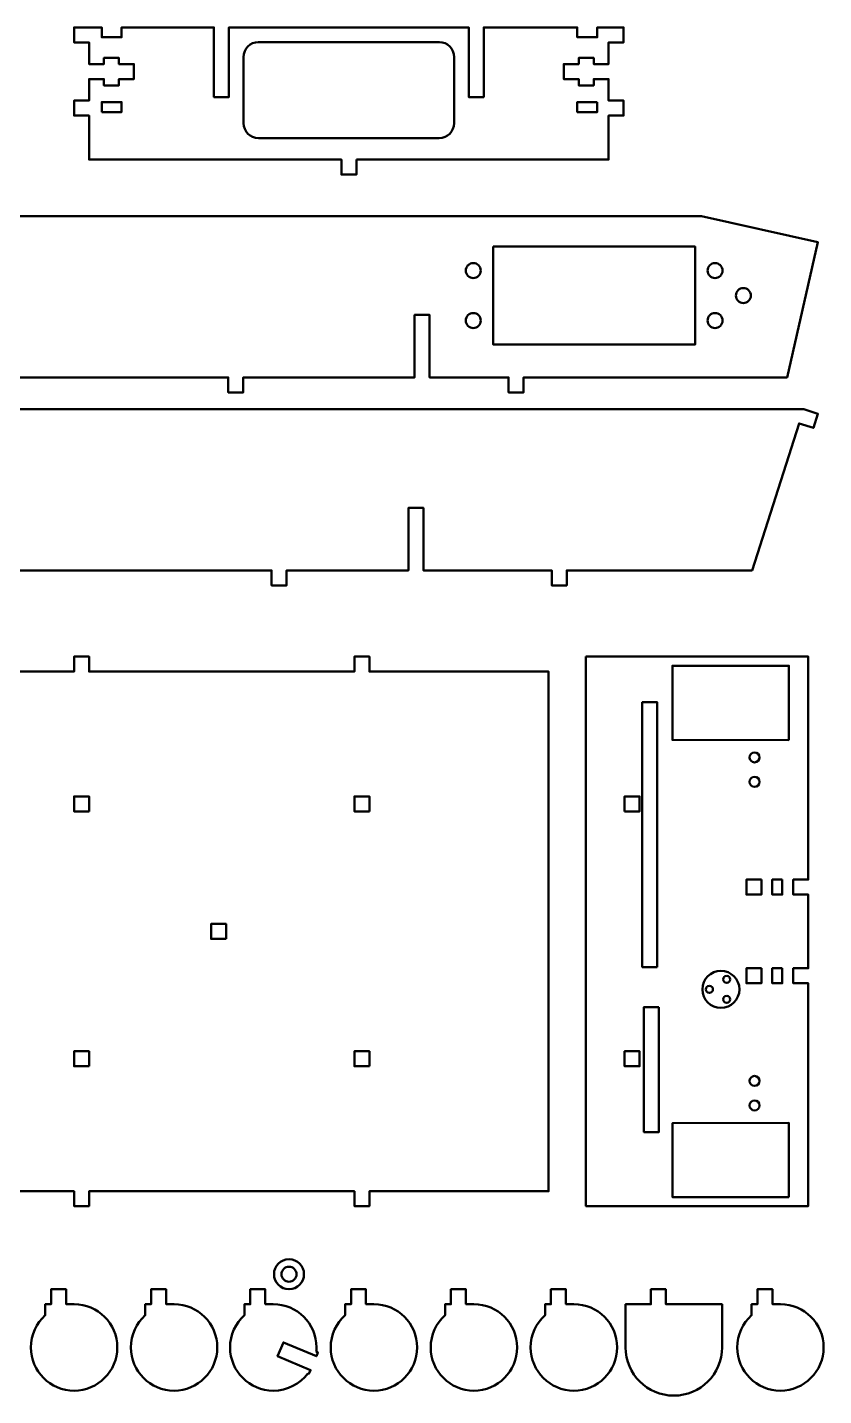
# Model space of a CAD drawing. Header units: inches. Extents: x 247 to 2765, y -1897 to -1110.
# Drawn here: x 2476.3 to 2635.7, y -1492.9 to -1219 of the extents above; entities that cross this region are included whole.
import ezdxf

# ---------------------------------------------------------------- set-up
doc = ezdxf.new("R2010")
doc.units = ezdxf.units.IN
doc.header["$MEASUREMENT"] = 0
doc.layers.add('Layer 1', color=7, linetype='Continuous')

# ---------------------------------------------------------------- blocks, each defined once
blk = doc.blocks.new('block 313')
at = {"layer": 'Layer 1', "color": 240, "lineweight": 50, "true_color": 0xec2227}
for points in [[(2616.24, -1408.82), (2616.64, -1408.82), (2616.96, -1409.14), (2616.96, -1409.54), (2616.96, -1409.94), (2616.64, -1410.26), (2616.24, -1410.26), (2615.84, -1410.26), (2615.52, -1409.94), (2615.52, -1409.54), (2615.52, -1409.14), (2615.84, -1408.82), (2616.24, -1408.82)], [(2612.78, -1410.82), (2613.18, -1410.82), (2613.5, -1411.14), (2613.5, -1411.54), (2613.5, -1411.94), (2613.18, -1412.26), (2612.78, -1412.26), (2612.38, -1412.26), (2612.06, -1411.94), (2612.06, -1411.54), (2612.06, -1411.14), (2612.38, -1410.82), (2612.78, -1410.82)], [(2616.24, -1412.82), (2616.64, -1412.82), (2616.96, -1413.14), (2616.96, -1413.54), (2616.96, -1413.94), (2616.64, -1414.26), (2616.24, -1414.26), (2615.84, -1414.26), (2615.52, -1413.94), (2615.52, -1413.54), (2615.52, -1413.14), (2615.84, -1412.82), (2616.24, -1412.82)]]:
    blk.add_open_spline(points, degree=3, knots=[0, 0, 0, 0, 1, 1, 1, 2, 2, 2, 3, 3, 3, 4, 4, 4, 4], dxfattribs=at)
blk = doc.blocks.new('block 312')
at = {"layer": 'Layer 1', "color": 18, "lineweight": 50, "true_color": 0x010101}
blk.add_open_spline([(2615.09, -1407.84), (2617.13, -1407.84), (2618.79, -1409.49), (2618.79, -1411.54), (2618.79, -1413.59), (2617.13, -1415.24), (2615.09, -1415.24), (2613.04, -1415.24), (2611.38, -1413.59), (2611.38, -1411.54), (2611.38, -1409.49), (2613.04, -1407.84), (2615.09, -1407.84)], degree=3, knots=[0, 0, 0, 0, 1, 1, 1, 2, 2, 2, 3, 3, 3, 4, 4, 4, 4], dxfattribs=at)
at = {"layer": 'Layer 1'}
blk.add_blockref('block 313', (0, 0), dxfattribs=at)
blk = doc.blocks.new('block 314')
at = {"layer": 'Layer 1', "color": 240, "lineweight": 50, "true_color": 0xec2227}
for points in [[(2621.82, -1428.88), (2622.37, -1428.88), (2622.82, -1429.33), (2622.82, -1429.88), (2622.82, -1430.43), (2622.37, -1430.88), (2621.82, -1430.88), (2621.27, -1430.88), (2620.82, -1430.43), (2620.82, -1429.88), (2620.82, -1429.33), (2621.27, -1428.88), (2621.82, -1428.88)], [(2621.82, -1433.78), (2622.37, -1433.78), (2622.82, -1434.22), (2622.82, -1434.78), (2622.82, -1435.33), (2622.37, -1435.78), (2621.82, -1435.78), (2621.27, -1435.78), (2620.82, -1435.33), (2620.82, -1434.78), (2620.82, -1434.22), (2621.27, -1433.78), (2621.82, -1433.78)]]:
    blk.add_open_spline(points, degree=3, knots=[0, 0, 0, 0, 1, 1, 1, 2, 2, 2, 3, 3, 3, 4, 4, 4, 4], dxfattribs=at)
blk = doc.blocks.new('block 315')
at = {"layer": 'Layer 1', "color": 240, "lineweight": 50, "true_color": 0xec2227}
for points in [[(2621.82, -1364.11), (2622.37, -1364.11), (2622.82, -1364.56), (2622.82, -1365.11), (2622.82, -1365.66), (2622.37, -1366.11), (2621.82, -1366.11), (2621.27, -1366.11), (2620.82, -1365.66), (2620.82, -1365.11), (2620.82, -1364.56), (2621.27, -1364.11), (2621.82, -1364.11)], [(2621.82, -1369.01), (2622.37, -1369.01), (2622.82, -1369.45), (2622.82, -1370.01), (2622.82, -1370.56), (2622.37, -1371.01), (2621.82, -1371.01), (2621.27, -1371.01), (2620.82, -1370.56), (2620.82, -1370.01), (2620.82, -1369.45), (2621.27, -1369.01), (2621.82, -1369.01)]]:
    blk.add_open_spline(points, degree=3, knots=[0, 0, 0, 0, 1, 1, 1, 2, 2, 2, 3, 3, 3, 4, 4, 4, 4], dxfattribs=at)
blk = doc.blocks.new('block 311')
at = {"layer": 'Layer 1', "color": 18, "lineweight": 50, "true_color": 0x010101}
for points in [[(2588.08, -1344.94), (2588.08, -1454.94), (2632.58, -1454.94), (2632.58, -1410.32), (2629.58, -1410.32), (2629.58, -1407.32), (2632.58, -1407.32), (2632.58, -1392.57), (2629.58, -1392.57), (2629.58, -1389.57), (2632.58, -1389.57), (2632.58, -1344.94), (2588.08, -1344.94)], [(2628.69, -1361.65), (2605.38, -1361.6), (2605.39, -1346.78), (2628.69, -1346.78), (2628.69, -1361.65)], [(2602.33, -1407.09), (2599.33, -1407.09), (2599.33, -1354.09), (2602.33, -1354.09), (2602.33, -1407.09)], [(2595.82, -1375.94), (2595.82, -1372.94), (2598.82, -1372.94), (2598.82, -1375.94), (2595.82, -1375.94)], [(2623.18, -1389.57), (2623.18, -1392.57), (2620.18, -1392.57), (2620.18, -1389.57), (2623.18, -1389.57)], [(2627.38, -1389.57), (2627.38, -1392.57), (2625.38, -1392.57), (2625.38, -1389.57), (2627.38, -1389.57)], [(2623.18, -1407.32), (2623.18, -1410.32), (2620.18, -1410.32), (2620.18, -1407.32), (2623.18, -1407.32)], [(2627.38, -1407.32), (2627.38, -1410.32), (2625.38, -1410.32), (2625.38, -1407.32), (2627.38, -1407.32)], [(2602.68, -1415.1), (2602.68, -1440.1), (2599.68, -1440.1), (2599.68, -1415.1), (2602.68, -1415.1)], [(2595.82, -1426.94), (2595.82, -1423.94), (2598.82, -1423.94), (2598.82, -1426.94), (2595.82, -1426.94), (2595.82, -1426.94)], [(2628.69, -1453.11), (2605.39, -1453.11), (2605.38, -1438.33), (2628.69, -1438.28), (2628.69, -1453.11)]]:
    blk.add_lwpolyline(points, dxfattribs=at)
at = {"layer": 'Layer 1'}
for name in ['block 315', 'block 312', 'block 314']:
    blk.add_blockref(name, (0, 0), dxfattribs=at)

msp = doc.modelspace()

# ---------------------------------------------------------------- linework, layer by layer
at = {"layer": 'Layer 1', "color": 18, "lineweight": 50, "true_color": 0x010101}
for points in [[(2542.11, -1245.45), (2592.61, -1245.45), (2592.61, -1236.64), (2595.61, -1236.64), (2595.61, -1233.64), (2592.61, -1233.64), (2592.61, -1229.36), (2589.63, -1229.36), (2589.63, -1230.61), (2586.63, -1230.61), (2586.63, -1229.35), (2583.62, -1229.35), (2583.62, -1226.35), (2586.63, -1226.35), (2586.63, -1225.1), (2589.63, -1225.1), (2589.63, -1226.35), (2592.61, -1226.35), (2592.61, -1221.99), (2595.61, -1221.99), (2595.61, -1218.99), (2590.33, -1218.99), (2590.33, -1220.96), (2586.33, -1220.96), (2586.33, -1218.99), (2567.61, -1218.99), (2567.61, -1232.95), (2564.61, -1232.95), (2564.61, -1218.99), (2516.61, -1218.99), (2516.61, -1232.95), (2513.61, -1232.95), (2513.61, -1218.99), (2495.13, -1218.99), (2495.13, -1220.96), (2491.13, -1220.96), (2491.13, -1218.99), (2485.61, -1218.99), (2485.61, -1221.99), (2488.61, -1221.99), (2488.61, -1226.35), (2491.59, -1226.35), (2491.59, -1225.1), (2494.59, -1225.1), (2494.59, -1226.35), (2497.59, -1226.35), (2497.59, -1229.35), (2494.59, -1229.35), (2494.59, -1230.61), (2491.59, -1230.61), (2491.59, -1229.36), (2488.61, -1229.36), (2488.61, -1233.64), (2485.61, -1233.64), (2485.61, -1236.64), (2488.61, -1236.64), (2488.61, -1245.45), (2539.11, -1245.45), (2539.11, -1248.45), (2542.11, -1248.45), (2542.11, -1245.45), (2542.11, -1245.45)], [(2491.13, -1235.96), (2491.13, -1233.96), (2495.13, -1233.96), (2495.13, -1235.96), (2491.13, -1235.96)], [(2590.33, -1233.96), (2590.33, -1235.96), (2586.33, -1235.96), (2586.33, -1233.96), (2590.33, -1233.96)], [(2463.39, -1289.05), (2516.48, -1289.05), (2516.48, -1292.05), (2519.48, -1292.05), (2519.48, -1289.05), (2553.76, -1289.05), (2553.76, -1276.56), (2556.76, -1276.56), (2556.76, -1289.05), (2572.58, -1289.05), (2572.58, -1292.05), (2575.58, -1292.05), (2575.58, -1289.05), (2628.35, -1289.05), (2634.51, -1262), (2611.2, -1256.77), (2356.86, -1256.77)], [(2569.52, -1262.87), (2609.92, -1262.87), (2609.92, -1282.47), (2569.52, -1282.47), (2569.52, -1262.87)], [(2631.66, -1295.4), (2377.32, -1295.4)], [(2472.04, -1327.68), (2525.13, -1327.68), (2525.13, -1330.68), (2528.13, -1330.68), (2528.13, -1327.68), (2552.53, -1327.68), (2552.53, -1315.19), (2555.53, -1315.19), (2555.53, -1327.68), (2581.22, -1327.68), (2581.22, -1330.68), (2584.22, -1330.68), (2584.22, -1327.68), (2621.32, -1327.68), (2630.73, -1298.26), (2633.59, -1299.18), (2634.51, -1296.33), (2631.66, -1295.4)], [(2432.53, -1451.94), (2485.62, -1451.94), (2485.62, -1454.94), (2488.62, -1454.94), (2488.62, -1451.94), (2541.71, -1451.94), (2541.71, -1454.94), (2544.71, -1454.94), (2544.71, -1451.94), (2580.6, -1451.94), (2580.6, -1347.94), (2544.71, -1347.94), (2544.71, -1344.94), (2541.71, -1344.94), (2541.71, -1347.94), (2488.62, -1347.94), (2488.62, -1344.94), (2485.62, -1344.94), (2485.62, -1347.94), (2432.53, -1347.94)], [(2488.62, -1375.94), (2485.62, -1375.94), (2485.62, -1372.94), (2488.62, -1372.94), (2488.62, -1375.94)], [(2544.71, -1375.94), (2541.71, -1375.94), (2541.71, -1372.94), (2544.71, -1372.94), (2544.71, -1375.94)], [(2516.02, -1401.44), (2513.02, -1401.44), (2513.02, -1398.44), (2516.02, -1398.44), (2516.02, -1401.44)], [(2488.62, -1426.95), (2485.62, -1426.95), (2485.62, -1423.94), (2488.62, -1423.94), (2488.62, -1426.95)], [(2544.71, -1426.95), (2541.71, -1426.95), (2541.71, -1423.94), (2544.71, -1423.94), (2544.71, -1426.95)]]:
    msp.add_lwpolyline(points, dxfattribs=at)
for points, knots in [([(2522.52, -1241.16), (2520.87, -1241.16), (2519.52, -1239.82), (2519.52, -1238.16), (2519.52, -1238.16), (2519.52, -1224.93), (2519.52, -1224.93), (2519.52, -1223.28), (2520.87, -1221.93), (2522.52, -1221.93), (2522.52, -1221.93), (2558.69, -1221.93), (2558.69, -1221.93), (2560.35, -1221.93), (2561.69, -1223.28), (2561.69, -1224.93), (2561.69, -1224.93), (2561.69, -1238.16), (2561.69, -1238.16), (2561.69, -1239.82), (2560.35, -1241.16), (2558.69, -1241.16), (2558.69, -1241.16), (2522.52, -1241.16), (2522.52, -1241.16)], [0, 0, 0, 0, 1, 1, 1, 2, 2, 2, 3, 3, 3, 4, 4, 4, 5, 5, 5, 6, 6, 6, 7, 7, 7, 8, 8, 8, 8]), ([(2564.02, -1267.67), (2564.02, -1266.84), (2564.69, -1266.17), (2565.52, -1266.17), (2566.34, -1266.17), (2567.02, -1266.84), (2567.02, -1267.67), (2567.02, -1268.5), (2566.34, -1269.17), (2565.52, -1269.17), (2564.69, -1269.17), (2564.02, -1268.5), (2564.02, -1267.67)], [0, 0, 0, 0, 1, 1, 1, 2, 2, 2, 3, 3, 3, 4, 4, 4, 4]), ([(2612.42, -1267.67), (2612.42, -1266.84), (2613.09, -1266.17), (2613.92, -1266.17), (2614.74, -1266.17), (2615.42, -1266.84), (2615.42, -1267.67), (2615.42, -1268.5), (2614.74, -1269.17), (2613.92, -1269.17), (2613.09, -1269.17), (2612.42, -1268.5), (2612.42, -1267.67)], [0, 0, 0, 0, 1, 1, 1, 2, 2, 2, 3, 3, 3, 4, 4, 4, 4]), ([(2618.08, -1272.67), (2618.08, -1271.84), (2618.75, -1271.17), (2619.58, -1271.17), (2620.41, -1271.17), (2621.08, -1271.84), (2621.08, -1272.67), (2621.08, -1273.5), (2620.41, -1274.17), (2619.58, -1274.17), (2618.75, -1274.17), (2618.08, -1273.5), (2618.08, -1272.67)], [0, 0, 0, 0, 1, 1, 1, 2, 2, 2, 3, 3, 3, 4, 4, 4, 4]), ([(2564.02, -1277.67), (2564.02, -1276.84), (2564.69, -1276.17), (2565.52, -1276.17), (2566.34, -1276.17), (2567.02, -1276.84), (2567.02, -1277.67), (2567.02, -1278.5), (2566.34, -1279.17), (2565.52, -1279.17), (2564.69, -1279.17), (2564.02, -1278.5), (2564.02, -1277.67)], [0, 0, 0, 0, 1, 1, 1, 2, 2, 2, 3, 3, 3, 4, 4, 4, 4]), ([(2612.42, -1277.67), (2612.42, -1276.84), (2613.09, -1276.17), (2613.92, -1276.17), (2614.74, -1276.17), (2615.42, -1276.84), (2615.42, -1277.67), (2615.42, -1278.5), (2614.74, -1279.17), (2613.92, -1279.17), (2613.09, -1279.17), (2612.42, -1278.5), (2612.42, -1277.67)], [0, 0, 0, 0, 1, 1, 1, 2, 2, 2, 3, 3, 3, 4, 4, 4, 4]), ([(2528.63, -1465.56), (2526.97, -1465.56), (2525.63, -1466.9), (2525.63, -1468.56), (2525.63, -1470.22), (2526.97, -1471.56), (2528.63, -1471.56), (2530.28, -1471.56), (2531.63, -1470.22), (2531.63, -1468.56), (2531.63, -1466.9), (2530.28, -1465.56), (2528.63, -1465.56)], [0, 0, 0, 0, 1, 1, 1, 2, 2, 2, 3, 3, 3, 4, 4, 4, 4]), ([(2528.63, -1470.06), (2527.8, -1470.06), (2527.13, -1469.39), (2527.13, -1468.56), (2527.13, -1467.73), (2527.8, -1467.06), (2528.63, -1467.06), (2529.45, -1467.06), (2530.13, -1467.73), (2530.13, -1468.56), (2530.13, -1469.39), (2529.45, -1470.06), (2528.63, -1470.06)], [0, 0, 0, 0, 1, 1, 1, 2, 2, 2, 3, 3, 3, 4, 4, 4, 4]), ([(2494.26, -1483.21), (2494.26, -1478.43), (2490.39, -1474.56), (2485.61, -1474.56), (2485.61, -1474.56), (2484.01, -1474.55), (2484.01, -1474.55), (2484.01, -1474.55), (2484.01, -1471.56), (2484.01, -1471.56), (2484.01, -1471.56), (2481.01, -1471.56), (2481.01, -1471.56), (2481.01, -1471.56), (2481.01, -1474.56), (2481.01, -1474.56), (2481.01, -1474.56), (2479.84, -1474.56), (2479.84, -1474.56), (2479.84, -1474.56), (2479.84, -1476.77), (2479.84, -1476.77), (2478.07, -1478.35), (2476.96, -1480.65), (2476.96, -1483.21), (2476.96, -1487.99), (2480.83, -1491.87), (2485.61, -1491.87), (2490.39, -1491.86), (2494.26, -1487.99), (2494.26, -1483.21)], [0, 0, 0, 0, 1, 1, 1, 2, 2, 2, 3, 3, 3, 4, 4, 4, 5, 5, 5, 6, 6, 6, 7, 7, 7, 8, 8, 8, 9, 9, 9, 10, 10, 10, 10]), ([(2514.27, -1483.21), (2514.27, -1478.43), (2510.4, -1474.56), (2505.62, -1474.56), (2505.62, -1474.56), (2504.02, -1474.55), (2504.02, -1474.55), (2504.02, -1474.55), (2504.02, -1471.56), (2504.02, -1471.56), (2504.02, -1471.56), (2501.02, -1471.56), (2501.02, -1471.56), (2501.02, -1471.56), (2501.02, -1474.56), (2501.02, -1474.56), (2501.02, -1474.56), (2499.85, -1474.56), (2499.85, -1474.56), (2499.85, -1474.56), (2499.85, -1476.77), (2499.85, -1476.77), (2498.08, -1478.35), (2496.96, -1480.65), (2496.96, -1483.21), (2496.96, -1487.99), (2500.84, -1491.87), (2505.62, -1491.87), (2510.4, -1491.86), (2514.27, -1487.99), (2514.27, -1483.21)], [0, 0, 0, 0, 1, 1, 1, 2, 2, 2, 3, 3, 3, 4, 4, 4, 5, 5, 5, 6, 6, 6, 7, 7, 7, 8, 8, 8, 9, 9, 9, 10, 10, 10, 10]), ([(2532.4, -1488.41), (2532.4, -1488.41), (2532.63, -1488.48), (2532.63, -1488.48), (2532.63, -1488.48), (2532.94, -1487.74), (2532.94, -1487.74), (2532.94, -1487.74), (2526.34, -1484.97), (2526.34, -1484.97), (2526.34, -1484.97), (2527.51, -1482.2), (2527.51, -1482.2), (2527.51, -1482.2), (2534.11, -1484.98), (2534.11, -1484.98), (2534.11, -1484.98), (2534.42, -1484.25), (2534.42, -1484.25), (2534.42, -1484.25), (2534.09, -1484.06), (2534.09, -1484.06), (2534.12, -1483.78), (2534.13, -1483.5), (2534.13, -1483.21), (2534.13, -1478.43), (2530.26, -1474.56), (2525.48, -1474.56), (2525.48, -1474.56), (2523.89, -1474.55), (2523.89, -1474.55), (2523.89, -1474.55), (2523.89, -1471.56), (2523.89, -1471.56), (2523.89, -1471.56), (2520.88, -1471.56), (2520.88, -1471.56), (2520.88, -1471.56), (2520.88, -1474.56), (2520.88, -1474.56), (2520.88, -1474.56), (2519.71, -1474.56), (2519.71, -1474.56), (2519.71, -1474.56), (2519.71, -1476.77), (2519.71, -1476.77), (2517.94, -1478.35), (2516.83, -1480.65), (2516.83, -1483.21), (2516.83, -1487.99), (2520.7, -1491.87), (2525.48, -1491.87), (2528.31, -1491.86), (2530.82, -1490.51), (2532.4, -1488.41)], [0, 0, 0, 0, 1, 1, 1, 2, 2, 2, 3, 3, 3, 4, 4, 4, 5, 5, 5, 6, 6, 6, 7, 7, 7, 8, 8, 8, 9, 9, 9, 10, 10, 10, 11, 11, 11, 12, 12, 12, 13, 13, 13, 14, 14, 14, 15, 15, 15, 16, 16, 16, 17, 17, 17, 18, 18, 18, 18]), ([(2554.29, -1483.21), (2554.29, -1478.43), (2550.41, -1474.56), (2545.63, -1474.56), (2545.63, -1474.56), (2544.04, -1474.55), (2544.04, -1474.55), (2544.04, -1474.55), (2544.04, -1471.56), (2544.04, -1471.56), (2544.04, -1471.56), (2541.04, -1471.56), (2541.04, -1471.56), (2541.04, -1471.56), (2541.04, -1474.56), (2541.04, -1474.56), (2541.04, -1474.56), (2539.86, -1474.56), (2539.86, -1474.56), (2539.86, -1474.56), (2539.86, -1476.77), (2539.86, -1476.77), (2538.1, -1478.35), (2536.98, -1480.65), (2536.98, -1483.21), (2536.98, -1487.99), (2540.86, -1491.87), (2545.63, -1491.87), (2550.41, -1491.86), (2554.29, -1487.99), (2554.29, -1483.21)], [0, 0, 0, 0, 1, 1, 1, 2, 2, 2, 3, 3, 3, 4, 4, 4, 5, 5, 5, 6, 6, 6, 7, 7, 7, 8, 8, 8, 9, 9, 9, 10, 10, 10, 10]), ([(2574.3, -1483.21), (2574.3, -1478.43), (2570.42, -1474.56), (2565.64, -1474.56), (2565.64, -1474.56), (2564.05, -1474.55), (2564.05, -1474.55), (2564.05, -1474.55), (2564.05, -1471.56), (2564.05, -1471.56), (2564.05, -1471.56), (2561.05, -1471.56), (2561.05, -1471.56), (2561.05, -1471.56), (2561.05, -1474.56), (2561.05, -1474.56), (2561.05, -1474.56), (2559.87, -1474.56), (2559.87, -1474.56), (2559.87, -1474.56), (2559.87, -1476.77), (2559.87, -1476.77), (2558.11, -1478.35), (2556.99, -1480.65), (2556.99, -1483.21), (2556.99, -1487.99), (2560.87, -1491.87), (2565.64, -1491.87), (2570.42, -1491.86), (2574.3, -1487.99), (2574.3, -1483.21)], [0, 0, 0, 0, 1, 1, 1, 2, 2, 2, 3, 3, 3, 4, 4, 4, 5, 5, 5, 6, 6, 6, 7, 7, 7, 8, 8, 8, 9, 9, 9, 10, 10, 10, 10]), ([(2594.31, -1483.21), (2594.31, -1478.43), (2590.43, -1474.56), (2585.65, -1474.56), (2585.65, -1474.56), (2584.06, -1474.55), (2584.06, -1474.55), (2584.06, -1474.55), (2584.06, -1471.56), (2584.06, -1471.56), (2584.06, -1471.56), (2581.06, -1471.56), (2581.06, -1471.56), (2581.06, -1471.56), (2581.06, -1474.56), (2581.06, -1474.56), (2581.06, -1474.56), (2579.88, -1474.56), (2579.88, -1474.56), (2579.88, -1474.56), (2579.88, -1476.77), (2579.88, -1476.77), (2578.11, -1478.35), (2577, -1480.65), (2577, -1483.21), (2577, -1487.99), (2580.87, -1491.87), (2585.65, -1491.87), (2590.43, -1491.86), (2594.31, -1487.99), (2594.31, -1483.21)], [0, 0, 0, 0, 1, 1, 1, 2, 2, 2, 3, 3, 3, 4, 4, 4, 5, 5, 5, 6, 6, 6, 7, 7, 7, 8, 8, 8, 9, 9, 9, 10, 10, 10, 10]), ([(2615.31, -1483.21), (2615.31, -1488.54), (2610.99, -1492.86), (2605.66, -1492.86), (2600.33, -1492.86), (2596.01, -1488.54), (2596.01, -1483.21), (2596.01, -1483.21), (2596.01, -1474.56), (2596.01, -1474.56), (2596.01, -1474.56), (2599.89, -1474.56), (2599.89, -1474.56), (2599.89, -1474.56), (2601.06, -1474.56), (2601.06, -1474.56), (2601.06, -1474.56), (2601.06, -1471.56), (2601.06, -1471.56), (2601.06, -1471.56), (2604.06, -1471.56), (2604.06, -1471.56), (2604.06, -1471.56), (2604.06, -1474.55), (2604.06, -1474.55), (2604.06, -1474.55), (2605.66, -1474.56), (2605.66, -1474.56), (2605.66, -1474.56), (2615.31, -1474.56), (2615.31, -1474.56), (2615.31, -1474.56), (2615.31, -1483.21), (2615.31, -1483.21)], [0, 0, 0, 0, 1, 1, 1, 2, 2, 2, 3, 3, 3, 4, 4, 4, 5, 5, 5, 6, 6, 6, 7, 7, 7, 8, 8, 8, 9, 9, 9, 10, 10, 10, 11, 11, 11, 11]), ([(2635.65, -1483.21), (2635.65, -1478.43), (2631.78, -1474.56), (2627, -1474.56), (2627, -1474.56), (2625.4, -1474.55), (2625.4, -1474.55), (2625.4, -1474.55), (2625.4, -1471.56), (2625.4, -1471.56), (2625.4, -1471.56), (2622.4, -1471.56), (2622.4, -1471.56), (2622.4, -1471.56), (2622.4, -1474.56), (2622.4, -1474.56), (2622.4, -1474.56), (2621.23, -1474.56), (2621.23, -1474.56), (2621.23, -1474.56), (2621.23, -1476.77), (2621.23, -1476.77), (2619.46, -1478.35), (2618.35, -1480.65), (2618.35, -1483.21), (2618.35, -1487.99), (2622.22, -1491.87), (2627, -1491.87), (2631.78, -1491.86), (2635.65, -1487.99), (2635.65, -1483.21)], [0, 0, 0, 0, 1, 1, 1, 2, 2, 2, 3, 3, 3, 4, 4, 4, 5, 5, 5, 6, 6, 6, 7, 7, 7, 8, 8, 8, 9, 9, 9, 10, 10, 10, 10])]:
    msp.add_open_spline(points, degree=3, knots=knots, dxfattribs=at)

# ---------------------------------------------------------------- block references
at = {"layer": 'Layer 1'}
msp.add_blockref('block 311', (0, 0), dxfattribs=at)

doc.saveas('drawing.dxf')
